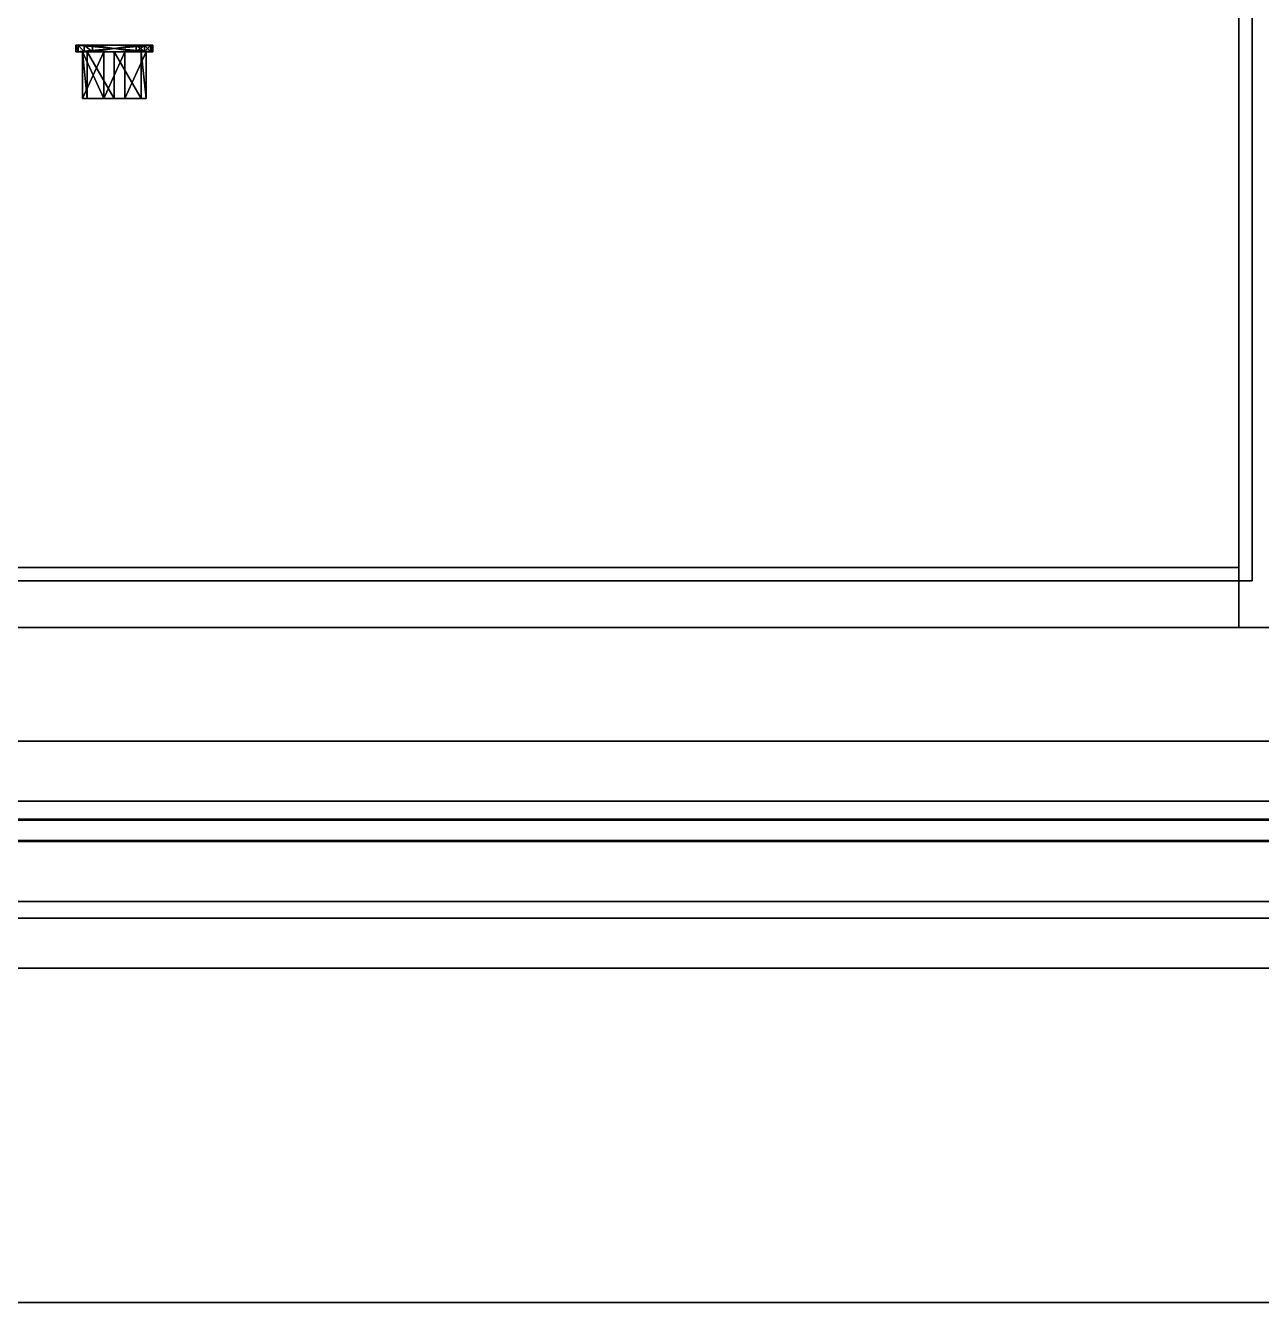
# Model space of a CAD drawing. Extents: x -100 to 4856, y -100 to 4830.
# Drawn here: x 2998.4 to 3368.3, y -100 to 282.1 of the extents above; entities that cross this region are included whole.
import ezdxf

# ---------------------------------------------------------------- set-up
doc = ezdxf.new("R2010")
doc.units = 0
for name, color, linetype in [('LAYER0', 7, 'CONTINUOUS'), ('LAYER1097', 7, 'CONTINUOUS'), ('LAYER1100', 7, 'CONTINUOUS'), ('LAYER1181', 7, 'CONTINUOUS'), ('LAYER1190', 7, 'CONTINUOUS'), ('LAYER25', 7, 'CONTINUOUS'), ('LAYER836', 7, 'CONTINUOUS'), ('LAYER842', 7, 'CONTINUOUS'), ('LAYER848', 7, 'CONTINUOUS'), ('LAYER853', 7, 'CONTINUOUS'), ('LAYER892', 7, 'CONTINUOUS'), ('LAYER898', 7, 'CONTINUOUS'), ('LAYER90', 7, 'CONTINUOUS'), ('LAYER903', 7, 'CONTINUOUS'), ('LAYER917', 7, 'CONTINUOUS'), ('LAYER923', 7, 'CONTINUOUS'), ('LAYER928', 7, 'CONTINUOUS'), ('LAYER942', 7, 'CONTINUOUS'), ('LAYER948', 7, 'CONTINUOUS'), ('LAYER953', 7, 'CONTINUOUS'), ('LAYER967', 7, 'CONTINUOUS'), ('LAYER973', 7, 'CONTINUOUS'), ('LAYER978', 7, 'CONTINUOUS')]:
    doc.layers.add(name, color=color, linetype=linetype)

msp = doc.modelspace()

# ---------------------------------------------------------------- linework, layer by layer
at = {"layer": 'LAYER0', "invisible_edges": 1}
for points in [[(4856, 4830, -5), (-100, -100, -5), (-100, 4830, -5), (4856, 4830, -5)], [(-100, -100, -5), (4856, 4830, -5), (4856, -100, -5), (-100, -100, -5)], [(4856, -100), (-100, 4830), (-100, -100), (4856, -100)], [(-100, 4830), (4856, -100), (4856, 4830), (-100, 4830)], [(4856, -100), (-100, -100, -5), (4856, -100, -5), (4856, -100)], [(-100, -100, -5), (4856, -100), (-100, -100), (-100, -100, -5)]]:
    msp.add_3dface(points, dxfattribs=at)
at = {"layer": 'LAYER1097', "invisible_edges": 1}
for points in [[(2640.5, 44.3, 2525), (3432.5, 44.3, 94), (2640.5, 44.3, 94), (2640.5, 44.3, 2525)], [(3432.5, 44.3, 94), (2640.5, 44.3, 2525), (3432.5, 44.3, 2525), (3432.5, 44.3, 94)], [(2640.5, 38.3, 94), (3432.5, 44.3, 94), (3432.5, 38.3, 94), (2640.5, 38.3, 94)], [(3432.5, 44.3, 94), (2640.5, 38.3, 94), (2640.5, 44.3, 94), (3432.5, 44.3, 94)], [(2640.5, 44.3, 2525), (3432.5, 38.3, 2525), (3432.5, 44.3, 2525), (2640.5, 44.3, 2525)], [(3432.5, 38.3, 2525), (2640.5, 44.3, 2525), (2640.5, 38.3, 2525), (3432.5, 38.3, 2525)], [(3432.5, 38.3, 2525), (2640.5, 38.3, 94), (3432.5, 38.3, 94), (3432.5, 38.3, 2525)], [(2640.5, 38.3, 94), (3432.5, 38.3, 2525), (2640.5, 38.3, 2525), (2640.5, 38.3, 94)]]:
    msp.add_3dface(points, dxfattribs=at)
at = {"layer": 'LAYER1100', "invisible_edges": 1}
for points in [[(2644.5, 38, 1249.5), (3428.5, 20, 1249.5), (2644.5, 20, 1249.5), (2644.5, 38, 1249.5)], [(3428.5, 20, 1249.5), (2644.5, 38, 1249.5), (3428.5, 38, 1249.5), (3428.5, 20, 1249.5)], [(3428.5, 38, 1369.5), (2644.5, 20, 1369.5), (3428.5, 20, 1369.5), (3428.5, 38, 1369.5)], [(2644.5, 20, 1369.5), (3428.5, 38, 1369.5), (2644.5, 38, 1369.5), (2644.5, 20, 1369.5)], [(2644.5, 38, 1249.5), (3428.5, 38, 1369.5), (3428.5, 38, 1249.5), (2644.5, 38, 1249.5)], [(3428.5, 38, 1369.5), (2644.5, 38, 1249.5), (2644.5, 38, 1369.5), (3428.5, 38, 1369.5)], [(2644.5, 20, 1369.5), (3428.5, 20, 1249.5), (3428.5, 20, 1369.5), (2644.5, 20, 1369.5)], [(3428.5, 20, 1249.5), (2644.5, 20, 1369.5), (2644.5, 20, 1249.5), (3428.5, 20, 1249.5)]]:
    msp.add_3dface(points, dxfattribs=at)
at = {"layer": 'LAYER1181', "invisible_edges": 1}
for points in [[(3428.5, 44.6, 1984), (2644.5, 520, 1984), (2644.5, 44.6, 1984), (3428.5, 44.6, 1984)], [(2644.5, 520, 1984), (3428.5, 44.6, 1984), (3428.5, 520, 1984), (2644.5, 520, 1984)], [(3428.5, 520, 1966), (2644.5, 44.6, 1966), (2644.5, 520, 1966), (3428.5, 520, 1966)], [(2644.5, 44.6, 1966), (3428.5, 520, 1966), (3428.5, 44.6, 1966), (2644.5, 44.6, 1966)], [(2644.5, 44.6, 1966), (3428.5, 44.6, 1984), (2644.5, 44.6, 1984), (2644.5, 44.6, 1966)], [(3428.5, 44.6, 1984), (2644.5, 44.6, 1966), (3428.5, 44.6, 1966), (3428.5, 44.6, 1984)]]:
    msp.add_3dface(points, dxfattribs=at)
at = {"layer": 'LAYER1190'}
for points in [[(3036.5, 276.29, 1995), (3013.5, 276.29, 1979), (3013.5, 276.29, 1995), (3036.5, 276.29, 1995)], [(3036.5, 276.29, 1979), (3013.5, 276.29, 1979), (3036.5, 276.29, 1995), (3036.5, 276.29, 1979)], [(3013.5, 276.29, 1995), (3036.5, 274.3, 1995), (3036.5, 276.29, 1995), (3013.5, 276.29, 1995)], [(3013.5, 274.3, 1995), (3036.5, 274.3, 1995), (3013.5, 276.29, 1995), (3013.5, 274.3, 1995)], [(3013.5, 276.29, 1979), (3013.5, 274.3, 1995), (3013.5, 276.29, 1995), (3013.5, 276.29, 1979)], [(3013.5, 274.3, 1979), (3013.5, 274.3, 1995), (3013.5, 276.29, 1979), (3013.5, 274.3, 1979)], [(3013.5, 276.29, 1979), (3036.5, 276.29, 1995), (3036.5, 276.29, 1979), (3013.5, 276.29, 1979)], [(3013.5, 276.29, 1995), (3036.5, 276.29, 1995), (3013.5, 276.29, 1979), (3013.5, 276.29, 1995)], [(3013.5, 274.3, 1995), (3013.5, 276.29, 1979), (3013.5, 274.3, 1979), (3013.5, 274.3, 1995)], [(3013.5, 276.29, 1995), (3013.5, 276.29, 1979), (3013.5, 274.3, 1995), (3013.5, 276.29, 1995)], [(3036.5, 276.29, 1995), (3013.5, 274.3, 1995), (3013.5, 276.29, 1995), (3036.5, 276.29, 1995)], [(3036.5, 274.3, 1995), (3013.5, 274.3, 1995), (3036.5, 276.29, 1995), (3036.5, 274.3, 1995)], [(3014.17, 274.3, 1976.5), (3013.5, 276.29, 1979), (3014.17, 276.29, 1976.5), (3014.17, 274.3, 1976.5)], [(3013.5, 274.3, 1979), (3013.5, 276.29, 1979), (3014.17, 274.3, 1976.5), (3013.5, 274.3, 1979)], [(3013.5, 276.29, 1979), (3035.83, 276.29, 1976.5), (3014.17, 276.29, 1976.5), (3013.5, 276.29, 1979)], [(3036.5, 276.29, 1979), (3035.83, 276.29, 1976.5), (3013.5, 276.29, 1979), (3036.5, 276.29, 1979)], [(3014.17, 276.29, 1976.5), (3036.5, 276.29, 1979), (3013.5, 276.29, 1979), (3014.17, 276.29, 1976.5)], [(3013.5, 276.29, 1979), (3014.17, 274.3, 1976.5), (3014.17, 276.29, 1976.5), (3013.5, 276.29, 1979)], [(3013.5, 274.3, 1979), (3014.17, 274.3, 1976.5), (3013.5, 276.29, 1979), (3013.5, 274.3, 1979)], [(3016, 274.3, 1974.67), (3014.17, 276.29, 1976.5), (3016, 276.29, 1974.67), (3016, 274.3, 1974.67)], [(3014.17, 274.3, 1976.5), (3014.17, 276.29, 1976.5), (3016, 274.3, 1974.67), (3014.17, 274.3, 1976.5)], [(3014.17, 276.29, 1976.5), (3035.83, 276.29, 1976.5), (3016, 276.29, 1974.67), (3014.17, 276.29, 1976.5)], [(3035.83, 276.29, 1976.5), (3036.5, 276.29, 1979), (3014.17, 276.29, 1976.5), (3035.83, 276.29, 1976.5)], [(3016, 276.29, 1974.67), (3035.83, 276.29, 1976.5), (3014.17, 276.29, 1976.5), (3016, 276.29, 1974.67)], [(3014.17, 276.29, 1976.5), (3016, 274.3, 1974.67), (3016, 276.29, 1974.67), (3014.17, 276.29, 1976.5)], [(3014.17, 274.3, 1976.5), (3016, 274.3, 1974.67), (3014.17, 276.29, 1976.5), (3014.17, 274.3, 1976.5)], [(3018.5, 274.3, 1974), (3016, 276.29, 1974.67), (3018.5, 276.29, 1974), (3018.5, 274.3, 1974)], [(3016, 274.3, 1974.67), (3016, 276.29, 1974.67), (3018.5, 274.3, 1974), (3016, 274.3, 1974.67)], [(3016, 276.29, 1974.67), (3035.83, 276.29, 1976.5), (3034, 276.29, 1974.67), (3016, 276.29, 1974.67)], [(3016, 276.29, 1974.67), (3034, 276.29, 1974.67), (3018.5, 276.29, 1974), (3016, 276.29, 1974.67)], [(3034, 276.29, 1974.67), (3035.83, 276.29, 1976.5), (3016, 276.29, 1974.67), (3034, 276.29, 1974.67)], [(3018.5, 276.29, 1974), (3034, 276.29, 1974.67), (3016, 276.29, 1974.67), (3018.5, 276.29, 1974)], [(3016, 276.29, 1974.67), (3018.5, 274.3, 1974), (3018.5, 276.29, 1974), (3016, 276.29, 1974.67)], [(3016, 274.3, 1974.67), (3018.5, 274.3, 1974), (3016, 276.29, 1974.67), (3016, 274.3, 1974.67)], [(3031.5, 274.3, 1974), (3018.5, 276.29, 1974), (3018.5, 274.3, 1974), (3031.5, 274.3, 1974)], [(3031.5, 276.29, 1974), (3018.5, 276.29, 1974), (3031.5, 274.3, 1974), (3031.5, 276.29, 1974)], [(3031.5, 276.29, 1974), (3018.5, 274.3, 1974), (3018.5, 276.29, 1974), (3031.5, 276.29, 1974)], [(3031.5, 274.3, 1974), (3018.5, 274.3, 1974), (3031.5, 276.29, 1974), (3031.5, 274.3, 1974)], [(3018.5, 276.29, 1974), (3034, 276.29, 1974.67), (3031.5, 276.29, 1974), (3018.5, 276.29, 1974)], [(3031.5, 276.29, 1974), (3034, 276.29, 1974.67), (3018.5, 276.29, 1974), (3031.5, 276.29, 1974)], [(3022.08, 276.3, 1984.092), (3027.92, 276.3, 1995), (3027.92, 276.3, 1984.092), (3022.08, 276.3, 1984.092)], [(3022.08, 276.3, 1995), (3027.92, 276.3, 1995), (3022.08, 276.3, 1984.092), (3022.08, 276.3, 1995)], [(3031.5, 276.29, 1974), (3034, 274.3, 1974.67), (3031.5, 274.3, 1974), (3031.5, 276.29, 1974)], [(3034, 276.29, 1974.67), (3034, 274.3, 1974.67), (3031.5, 276.29, 1974), (3034, 276.29, 1974.67)], [(3034, 276.29, 1974.67), (3031.5, 274.3, 1974), (3031.5, 276.29, 1974), (3034, 276.29, 1974.67)], [(3034, 274.3, 1974.67), (3031.5, 274.3, 1974), (3034, 276.29, 1974.67), (3034, 274.3, 1974.67)], [(3034, 276.29, 1974.67), (3035.83, 274.3, 1976.5), (3034, 274.3, 1974.67), (3034, 276.29, 1974.67)], [(3035.83, 276.29, 1976.5), (3035.83, 274.3, 1976.5), (3034, 276.29, 1974.67), (3035.83, 276.29, 1976.5)], [(3035.83, 276.29, 1976.5), (3034, 274.3, 1974.67), (3034, 276.29, 1974.67), (3035.83, 276.29, 1976.5)], [(3035.83, 274.3, 1976.5), (3034, 274.3, 1974.67), (3035.83, 276.29, 1976.5), (3035.83, 274.3, 1976.5)], [(3035.83, 276.29, 1976.5), (3036.5, 274.3, 1979), (3035.83, 274.3, 1976.5), (3035.83, 276.29, 1976.5)], [(3036.5, 276.29, 1979), (3036.5, 274.3, 1979), (3035.83, 276.29, 1976.5), (3036.5, 276.29, 1979)], [(3036.5, 276.29, 1979), (3035.83, 274.3, 1976.5), (3035.83, 276.29, 1976.5), (3036.5, 276.29, 1979)], [(3036.5, 274.3, 1979), (3035.83, 274.3, 1976.5), (3036.5, 276.29, 1979), (3036.5, 274.3, 1979)], [(3036.5, 274.3, 1979), (3036.5, 276.29, 1995), (3036.5, 276.29, 1979), (3036.5, 274.3, 1979)], [(3036.5, 274.3, 1995), (3036.5, 276.29, 1995), (3036.5, 274.3, 1979), (3036.5, 274.3, 1995)], [(3036.5, 276.29, 1995), (3036.5, 274.3, 1979), (3036.5, 276.29, 1979), (3036.5, 276.29, 1995)], [(3036.5, 274.3, 1995), (3036.5, 274.3, 1979), (3036.5, 276.29, 1995), (3036.5, 274.3, 1995)], [(3036.5, 274.3, 1995), (3013.5, 274.3, 1979), (3013.5, 274.3, 1995), (3036.5, 274.3, 1995)], [(3036.5, 274.3, 1979), (3013.5, 274.3, 1979), (3036.5, 274.3, 1995), (3036.5, 274.3, 1979)], [(3036.5, 274.3, 1979), (3013.5, 274.3, 1995), (3013.5, 274.3, 1979), (3036.5, 274.3, 1979)], [(3036.5, 274.3, 1995), (3013.5, 274.3, 1995), (3036.5, 274.3, 1979), (3036.5, 274.3, 1995)], [(3035.83, 274.3, 1976.5), (3013.5, 274.3, 1979), (3014.17, 274.3, 1976.5), (3035.83, 274.3, 1976.5)], [(3036.5, 274.3, 1979), (3013.5, 274.3, 1979), (3035.83, 274.3, 1976.5), (3036.5, 274.3, 1979)], [(3014.17, 274.3, 1976.5), (3036.5, 274.3, 1979), (3013.5, 274.3, 1979), (3014.17, 274.3, 1976.5)], [(3034, 274.3, 1974.67), (3014.17, 274.3, 1976.5), (3016, 274.3, 1974.67), (3034, 274.3, 1974.67)], [(3035.83, 274.3, 1976.5), (3014.17, 274.3, 1976.5), (3034, 274.3, 1974.67), (3035.83, 274.3, 1976.5)], [(3035.83, 274.3, 1976.5), (3036.5, 274.3, 1979), (3014.17, 274.3, 1976.5), (3035.83, 274.3, 1976.5)], [(3016, 274.3, 1974.67), (3035.83, 274.3, 1976.5), (3014.17, 274.3, 1976.5), (3016, 274.3, 1974.67)], [(3016.917, 260.3, 1979.613), (3015.482, 274.3, 1988.569), (3016.917, 274.3, 1979.613), (3016.917, 260.3, 1979.613)], [(3015.482, 260.3, 1988.569), (3015.482, 274.3, 1988.569), (3016.917, 260.3, 1979.613), (3015.482, 260.3, 1988.569)], [(3015.482, 274.3, 1988.569), (3021.877, 260.3, 1995), (3021.877, 274.3, 1995), (3015.482, 274.3, 1988.569)], [(3015.482, 260.3, 1988.569), (3021.877, 260.3, 1995), (3015.482, 274.3, 1988.569), (3015.482, 260.3, 1988.569)], [(3015.482, 274.3, 1988.569), (3016.917, 260.3, 1979.613), (3016.917, 274.3, 1979.613), (3015.482, 274.3, 1988.569)], [(3015.482, 260.3, 1988.569), (3016.917, 260.3, 1979.613), (3015.482, 274.3, 1988.569), (3015.482, 260.3, 1988.569)], [(3021.877, 274.3, 1995), (3015.482, 260.3, 1988.569), (3015.482, 274.3, 1988.569), (3021.877, 274.3, 1995)], [(3021.877, 260.3, 1995), (3015.482, 260.3, 1988.569), (3021.877, 274.3, 1995), (3021.877, 260.3, 1995)], [(3031.5, 274.3, 1974), (3016, 274.3, 1974.67), (3018.5, 274.3, 1974), (3031.5, 274.3, 1974)], [(3034, 274.3, 1974.67), (3016, 274.3, 1974.67), (3031.5, 274.3, 1974), (3034, 274.3, 1974.67)], [(3034, 274.3, 1974.67), (3035.83, 274.3, 1976.5), (3016, 274.3, 1974.67), (3034, 274.3, 1974.67)], [(3018.5, 274.3, 1974), (3034, 274.3, 1974.67), (3016, 274.3, 1974.67), (3018.5, 274.3, 1974)], [(3025, 260.3, 1975.5), (3016.917, 274.3, 1979.613), (3025, 274.3, 1975.5), (3025, 260.3, 1975.5)], [(3016.917, 260.3, 1979.613), (3016.917, 274.3, 1979.613), (3025, 260.3, 1975.5), (3016.917, 260.3, 1979.613)], [(3016.917, 274.3, 1979.613), (3025, 260.3, 1975.5), (3025, 274.3, 1975.5), (3016.917, 274.3, 1979.613)], [(3016.917, 260.3, 1979.613), (3025, 260.3, 1975.5), (3016.917, 274.3, 1979.613), (3016.917, 260.3, 1979.613)], [(3031.5, 274.3, 1974), (3034, 274.3, 1974.67), (3018.5, 274.3, 1974), (3031.5, 274.3, 1974)], [(3021.877, 260.3, 1995), (3028.123, 274.3, 1995), (3021.877, 274.3, 1995), (3021.877, 260.3, 1995)], [(3028.123, 260.3, 1995), (3028.123, 274.3, 1995), (3021.877, 260.3, 1995), (3028.123, 260.3, 1995)], [(3028.123, 274.3, 1995), (3021.877, 260.3, 1995), (3021.877, 274.3, 1995), (3028.123, 274.3, 1995)], [(3028.123, 260.3, 1995), (3021.877, 260.3, 1995), (3028.123, 274.3, 1995), (3028.123, 260.3, 1995)], [(3025, 274.3, 1975.5), (3033.083, 260.3, 1979.613), (3025, 260.3, 1975.5), (3025, 274.3, 1975.5)], [(3033.083, 274.3, 1979.613), (3033.083, 260.3, 1979.613), (3025, 274.3, 1975.5), (3033.083, 274.3, 1979.613)], [(3025, 274.3, 1975.5), (3033.083, 260.3, 1979.613), (3033.083, 274.3, 1979.613), (3025, 274.3, 1975.5)], [(3025, 260.3, 1975.5), (3033.083, 260.3, 1979.613), (3025, 274.3, 1975.5), (3025, 260.3, 1975.5)], [(3034.518, 274.3, 1988.569), (3028.123, 260.3, 1995), (3034.518, 260.3, 1988.569), (3034.518, 274.3, 1988.569)], [(3028.123, 274.3, 1995), (3028.123, 260.3, 1995), (3034.518, 274.3, 1988.569), (3028.123, 274.3, 1995)], [(3034.518, 274.3, 1988.569), (3028.123, 260.3, 1995), (3028.123, 274.3, 1995), (3034.518, 274.3, 1988.569)], [(3034.518, 260.3, 1988.569), (3028.123, 260.3, 1995), (3034.518, 274.3, 1988.569), (3034.518, 260.3, 1988.569)], [(3033.083, 274.3, 1979.613), (3034.518, 260.3, 1988.569), (3033.083, 260.3, 1979.613), (3033.083, 274.3, 1979.613)], [(3034.518, 274.3, 1988.569), (3034.518, 260.3, 1988.569), (3033.083, 274.3, 1979.613), (3034.518, 274.3, 1988.569)], [(3033.083, 274.3, 1979.613), (3034.518, 260.3, 1988.569), (3034.518, 274.3, 1988.569), (3033.083, 274.3, 1979.613)], [(3033.083, 260.3, 1979.613), (3034.518, 260.3, 1988.569), (3033.083, 274.3, 1979.613), (3033.083, 260.3, 1979.613)], [(3025, 260.3, 1995), (3015.482, 260.3, 1988.569), (3025, 260.3, 1988.5), (3025, 260.3, 1995)], [(3021.877, 260.3, 1995), (3015.482, 260.3, 1988.569), (3025, 260.3, 1995), (3021.877, 260.3, 1995)], [(3015.482, 260.3, 1988.569), (3016.917, 260.3, 1979.613), (3025, 260.3, 1988.5), (3015.482, 260.3, 1988.569)], [(3015.482, 260.3, 1988.569), (3016.917, 260.3, 1979.613), (3025, 260.3, 1988.5), (3015.482, 260.3, 1988.569)], [(3025, 260.3, 1995), (3015.482, 260.3, 1988.569), (3025, 260.3, 1988.5), (3025, 260.3, 1995)], [(3021.877, 260.3, 1995), (3015.482, 260.3, 1988.569), (3025, 260.3, 1995), (3021.877, 260.3, 1995)], [(3025, 260.3, 1982), (3016.917, 260.3, 1979.613), (3025, 260.3, 1975.5), (3025, 260.3, 1982)], [(3025, 260.3, 1988.5), (3016.917, 260.3, 1979.613), (3025, 260.3, 1982), (3025, 260.3, 1988.5)], [(3016.917, 260.3, 1979.613), (3025, 260.3, 1975.5), (3025, 260.3, 1982), (3016.917, 260.3, 1979.613)], [(3025, 260.3, 1988.5), (3016.917, 260.3, 1979.613), (3025, 260.3, 1982), (3025, 260.3, 1988.5)], [(3033.083, 260.3, 1979.613), (3025, 260.3, 1982), (3025, 260.3, 1975.5), (3033.083, 260.3, 1979.613)], [(3034.518, 260.3, 1988.569), (3025, 260.3, 1982), (3033.083, 260.3, 1979.613), (3034.518, 260.3, 1988.569)], [(3025, 260.3, 1988.5), (3025, 260.3, 1982), (3034.518, 260.3, 1988.569), (3025, 260.3, 1988.5)], [(3028.123, 260.3, 1995), (3025, 260.3, 1988.5), (3034.518, 260.3, 1988.569), (3028.123, 260.3, 1995)], [(3025, 260.3, 1995), (3025, 260.3, 1988.5), (3028.123, 260.3, 1995), (3025, 260.3, 1995)], [(3033.083, 260.3, 1979.613), (3025, 260.3, 1975.5), (3025, 260.3, 1982), (3033.083, 260.3, 1979.613)], [(3025, 260.3, 1988.5), (3033.083, 260.3, 1979.613), (3025, 260.3, 1982), (3025, 260.3, 1988.5)], [(3034.518, 260.3, 1988.569), (3033.083, 260.3, 1979.613), (3025, 260.3, 1988.5), (3034.518, 260.3, 1988.569)], [(3025, 260.3, 1995), (3034.518, 260.3, 1988.569), (3025, 260.3, 1988.5), (3025, 260.3, 1995)], [(3028.123, 260.3, 1995), (3034.518, 260.3, 1988.569), (3025, 260.3, 1995), (3028.123, 260.3, 1995)]]:
    msp.add_3dface(points, dxfattribs=at)
at = {"layer": 'LAYER25', "invisible_edges": 1}
for points in [[(973, 0), (3596, -100), (873, -100), (973, 0)], [(3596, -100), (973, 0), (3496, 0), (3596, -100)], [(973, 0, 2594), (3496, 0), (973, 0), (973, 0, 2594)], [(3496, 0), (973, 0, 2594), (3496, 0, 2594), (3496, 0)], [(3596, -100, 2594), (873, -100), (3596, -100), (3596, -100, 2594)], [(873, -100), (3596, -100, 2594), (873, -100, 2594), (873, -100)]]:
    msp.add_3dface(points, dxfattribs=at)
at = {"layer": 'LAYER836', "invisible_edges": 1}
for points in [[(3428.5, 44.6, 866), (2644.5, 520, 866), (2644.5, 44.6, 866), (3428.5, 44.6, 866)], [(2644.5, 520, 866), (3428.5, 44.6, 866), (3428.5, 520, 866), (2644.5, 520, 866)], [(3428.5, 520, 848), (2644.5, 44.6, 848), (2644.5, 520, 848), (3428.5, 520, 848)], [(2644.5, 44.6, 848), (3428.5, 520, 848), (3428.5, 44.6, 848), (2644.5, 44.6, 848)], [(2644.5, 44.6, 848), (3428.5, 44.6, 866), (2644.5, 44.6, 866), (2644.5, 44.6, 848)], [(3428.5, 44.6, 866), (2644.5, 44.6, 848), (3428.5, 44.6, 848), (3428.5, 44.6, 866)]]:
    msp.add_3dface(points, dxfattribs=at)
at = {"layer": 'LAYER842', "invisible_edges": 1}
for points in [[(2644.5, 20, 80), (3428.5, 580, 80), (3428.5, 20, 80), (2644.5, 20, 80)], [(3428.5, 580, 80), (2644.5, 20, 80), (2644.5, 580, 80), (3428.5, 580, 80)], [(2644.5, 580, 98), (3428.5, 20, 98), (3428.5, 580, 98), (2644.5, 580, 98)], [(3428.5, 20, 98), (2644.5, 580, 98), (2644.5, 20, 98), (3428.5, 20, 98)], [(3428.5, 20, 98), (2644.5, 20, 80), (3428.5, 20, 80), (3428.5, 20, 98)], [(2644.5, 20, 80), (3428.5, 20, 98), (2644.5, 20, 98), (2644.5, 20, 80)]]:
    msp.add_3dface(points, dxfattribs=at)
at = {"layer": 'LAYER848', "invisible_edges": 1}
for points in [[(2644.5, 68), (3428.5, 50), (2644.5, 50), (2644.5, 68)], [(3428.5, 50), (2644.5, 68), (3428.5, 68), (3428.5, 50)], [(3428.5, 68, 80), (2644.5, 50, 80), (3428.5, 50, 80), (3428.5, 68, 80)], [(2644.5, 50, 80), (3428.5, 68, 80), (2644.5, 68, 80), (2644.5, 50, 80)], [(2644.5, 68), (3428.5, 68, 80), (3428.5, 68), (2644.5, 68)], [(3428.5, 68, 80), (2644.5, 68), (2644.5, 68, 80), (3428.5, 68, 80)], [(2644.5, 50, 80), (3428.5, 50), (3428.5, 50, 80), (2644.5, 50, 80)], [(3428.5, 50), (2644.5, 50, 80), (2644.5, 50), (3428.5, 50)]]:
    msp.add_3dface(points, dxfattribs=at)
at = {"layer": 'LAYER853', "invisible_edges": 1}
for points in [[(3428.5, 20, 2539), (2644.5, 580, 2539), (2644.5, 20, 2539), (3428.5, 20, 2539)], [(2644.5, 580, 2539), (3428.5, 20, 2539), (3428.5, 580, 2539), (2644.5, 580, 2539)], [(3428.5, 580, 2521), (2644.5, 20, 2521), (2644.5, 580, 2521), (3428.5, 580, 2521)], [(2644.5, 20, 2521), (3428.5, 580, 2521), (3428.5, 20, 2521), (2644.5, 20, 2521)], [(2644.5, 20, 2521), (3428.5, 20, 2539), (2644.5, 20, 2539), (2644.5, 20, 2521)], [(3428.5, 20, 2539), (2644.5, 20, 2521), (3428.5, 20, 2521), (3428.5, 20, 2539)]]:
    msp.add_3dface(points, dxfattribs=at)
at = {"layer": 'LAYER892', "invisible_edges": 1}
for points in [[(2711.5, 120, 108), (3361.5, 102, 108), (2711.5, 102, 108), (2711.5, 120, 108)], [(3361.5, 102, 108), (2711.5, 120, 108), (3361.5, 120, 108), (3361.5, 102, 108)], [(3361.5, 120, 237.75), (2711.5, 102, 237.75), (3361.5, 102, 237.75), (3361.5, 120, 237.75)], [(2711.5, 102, 237.75), (3361.5, 120, 237.75), (2711.5, 120, 237.75), (2711.5, 102, 237.75)], [(2711.5, 120, 108), (3361.5, 120, 237.75), (3361.5, 120, 108), (2711.5, 120, 108)], [(3361.5, 120, 237.75), (2711.5, 120, 108), (2711.5, 120, 237.75), (3361.5, 120, 237.75)], [(3361.5, 120, 237.75), (3361.5, 102, 108), (3361.5, 120, 108), (3361.5, 120, 237.75)], [(3361.5, 102, 108), (3361.5, 120, 237.75), (3361.5, 102, 237.75), (3361.5, 102, 108)], [(2711.5, 102, 237.75), (3361.5, 102, 108), (3361.5, 102, 237.75), (2711.5, 102, 237.75)], [(3361.5, 102, 108), (2711.5, 102, 237.75), (2711.5, 102, 108), (3361.5, 102, 108)]]:
    msp.add_3dface(points, dxfattribs=at)
at = {"layer": 'LAYER898', "invisible_edges": 1}
for points in [[(3361.5, 502, 237.75), (3361.5, 102, 108), (3361.5, 102, 237.75), (3361.5, 502, 237.75)], [(3361.5, 102, 108), (3361.5, 502, 237.75), (3361.5, 502, 108), (3361.5, 102, 108)], [(3379.5, 502, 108), (3361.5, 102, 108), (3361.5, 502, 108), (3379.5, 502, 108)], [(3361.5, 102, 108), (3379.5, 502, 108), (3379.5, 102, 108), (3361.5, 102, 108)], [(3379.5, 102, 237.75), (3361.5, 502, 237.75), (3361.5, 102, 237.75), (3379.5, 102, 237.75)], [(3361.5, 502, 237.75), (3379.5, 102, 237.75), (3379.5, 502, 237.75), (3361.5, 502, 237.75)], [(3379.5, 102, 237.75), (3361.5, 102, 108), (3379.5, 102, 108), (3379.5, 102, 237.75)], [(3361.5, 102, 108), (3379.5, 102, 237.75), (3361.5, 102, 237.75), (3361.5, 102, 108)]]:
    msp.add_3dface(points, dxfattribs=at)
at = {"layer": 'LAYER90'}
for points, invisible_edges in [([(973, 0), (988, 15), (3496, 0), (973, 0)], 3), ([(988, 15, 110), (973, 0, 110), (3496, 0, 110), (988, 15, 110)], 5), ([(3496, 0), (988, 15), (3481, 15), (3496, 0)], 5), ([(988, 15, 110), (3481, 15), (988, 15), (988, 15, 110)], 1), ([(3481, 15), (988, 15, 110), (3481, 15, 110), (3481, 15)], 1), ([(988, 15, 110), (3496, 0, 110), (3481, 15, 110), (988, 15, 110)], 3), ([(3496, 0, 110), (973, 0), (3496, 0), (3496, 0, 110)], 1), ([(973, 0), (3496, 0, 110), (973, 0, 110), (973, 0)], 1)]:
    msp.add_3dface(points, dxfattribs=dict(at, invisible_edges=invisible_edges))
at = {"layer": 'LAYER903', "invisible_edges": 1}
for points in [[(2707.5, 116, 121.5), (3365.5, 488, 121.5), (3365.5, 116, 121.5), (2707.5, 116, 121.5)], [(3365.5, 488, 121.5), (2707.5, 116, 121.5), (2707.5, 488, 121.5), (3365.5, 488, 121.5)], [(2707.5, 488, 127.5), (3365.5, 116, 127.5), (3365.5, 488, 127.5), (2707.5, 488, 127.5)], [(3365.5, 116, 127.5), (2707.5, 488, 127.5), (2707.5, 116, 127.5), (3365.5, 116, 127.5)], [(3365.5, 116, 127.5), (3365.5, 488, 121.5), (3365.5, 488, 127.5), (3365.5, 116, 127.5)], [(3365.5, 488, 121.5), (3365.5, 116, 127.5), (3365.5, 116, 121.5), (3365.5, 488, 121.5)], [(3365.5, 116, 127.5), (2707.5, 116, 121.5), (3365.5, 116, 121.5), (3365.5, 116, 127.5)], [(2707.5, 116, 121.5), (3365.5, 116, 127.5), (2707.5, 116, 127.5), (2707.5, 116, 121.5)]]:
    msp.add_3dface(points, dxfattribs=at)
at = {"layer": 'LAYER917', "invisible_edges": 1}
for points in [[(2711.5, 120, 294.75), (3361.5, 102, 294.75), (2711.5, 102, 294.75), (2711.5, 120, 294.75)], [(3361.5, 102, 294.75), (2711.5, 120, 294.75), (3361.5, 120, 294.75), (3361.5, 102, 294.75)], [(3361.5, 120, 424.5), (2711.5, 102, 424.5), (3361.5, 102, 424.5), (3361.5, 120, 424.5)], [(2711.5, 102, 424.5), (3361.5, 120, 424.5), (2711.5, 120, 424.5), (2711.5, 102, 424.5)], [(2711.5, 120, 294.75), (3361.5, 120, 424.5), (3361.5, 120, 294.75), (2711.5, 120, 294.75)], [(3361.5, 120, 424.5), (2711.5, 120, 294.75), (2711.5, 120, 424.5), (3361.5, 120, 424.5)], [(3361.5, 120, 424.5), (3361.5, 102, 294.75), (3361.5, 120, 294.75), (3361.5, 120, 424.5)], [(3361.5, 102, 294.75), (3361.5, 120, 424.5), (3361.5, 102, 424.5), (3361.5, 102, 294.75)], [(2711.5, 102, 424.5), (3361.5, 102, 294.75), (3361.5, 102, 424.5), (2711.5, 102, 424.5)], [(3361.5, 102, 294.75), (2711.5, 102, 424.5), (2711.5, 102, 294.75), (3361.5, 102, 294.75)]]:
    msp.add_3dface(points, dxfattribs=at)
at = {"layer": 'LAYER923', "invisible_edges": 1}
for points in [[(3361.5, 502, 424.5), (3361.5, 102, 294.75), (3361.5, 102, 424.5), (3361.5, 502, 424.5)], [(3361.5, 102, 294.75), (3361.5, 502, 424.5), (3361.5, 502, 294.75), (3361.5, 102, 294.75)], [(3379.5, 502, 294.75), (3361.5, 102, 294.75), (3361.5, 502, 294.75), (3379.5, 502, 294.75)], [(3361.5, 102, 294.75), (3379.5, 502, 294.75), (3379.5, 102, 294.75), (3361.5, 102, 294.75)], [(3379.5, 102, 424.5), (3361.5, 502, 424.5), (3361.5, 102, 424.5), (3379.5, 102, 424.5)], [(3361.5, 502, 424.5), (3379.5, 102, 424.5), (3379.5, 502, 424.5), (3361.5, 502, 424.5)], [(3379.5, 102, 424.5), (3361.5, 102, 294.75), (3379.5, 102, 294.75), (3379.5, 102, 424.5)], [(3361.5, 102, 294.75), (3379.5, 102, 424.5), (3361.5, 102, 424.5), (3361.5, 102, 294.75)]]:
    msp.add_3dface(points, dxfattribs=at)
at = {"layer": 'LAYER928', "invisible_edges": 1}
for points in [[(2707.5, 116, 308.25), (3365.5, 488, 308.25), (3365.5, 116, 308.25), (2707.5, 116, 308.25)], [(3365.5, 488, 308.25), (2707.5, 116, 308.25), (2707.5, 488, 308.25), (3365.5, 488, 308.25)], [(2707.5, 488, 314.25), (3365.5, 116, 314.25), (3365.5, 488, 314.25), (2707.5, 488, 314.25)], [(3365.5, 116, 314.25), (2707.5, 488, 314.25), (2707.5, 116, 314.25), (3365.5, 116, 314.25)], [(3365.5, 116, 314.25), (3365.5, 488, 308.25), (3365.5, 488, 314.25), (3365.5, 116, 314.25)], [(3365.5, 488, 308.25), (3365.5, 116, 314.25), (3365.5, 116, 308.25), (3365.5, 488, 308.25)], [(3365.5, 116, 314.25), (2707.5, 116, 308.25), (3365.5, 116, 308.25), (3365.5, 116, 314.25)], [(2707.5, 116, 308.25), (3365.5, 116, 314.25), (2707.5, 116, 314.25), (2707.5, 116, 308.25)]]:
    msp.add_3dface(points, dxfattribs=at)
at = {"layer": 'LAYER942', "invisible_edges": 1}
for points in [[(2711.5, 120, 481.5), (3361.5, 102, 481.5), (2711.5, 102, 481.5), (2711.5, 120, 481.5)], [(3361.5, 102, 481.5), (2711.5, 120, 481.5), (3361.5, 120, 481.5), (3361.5, 102, 481.5)], [(3361.5, 120, 611.25), (2711.5, 102, 611.25), (3361.5, 102, 611.25), (3361.5, 120, 611.25)], [(2711.5, 102, 611.25), (3361.5, 120, 611.25), (2711.5, 120, 611.25), (2711.5, 102, 611.25)], [(2711.5, 120, 481.5), (3361.5, 120, 611.25), (3361.5, 120, 481.5), (2711.5, 120, 481.5)], [(3361.5, 120, 611.25), (2711.5, 120, 481.5), (2711.5, 120, 611.25), (3361.5, 120, 611.25)], [(3361.5, 120, 611.25), (3361.5, 102, 481.5), (3361.5, 120, 481.5), (3361.5, 120, 611.25)], [(3361.5, 102, 481.5), (3361.5, 120, 611.25), (3361.5, 102, 611.25), (3361.5, 102, 481.5)], [(2711.5, 102, 611.25), (3361.5, 102, 481.5), (3361.5, 102, 611.25), (2711.5, 102, 611.25)], [(3361.5, 102, 481.5), (2711.5, 102, 611.25), (2711.5, 102, 481.5), (3361.5, 102, 481.5)]]:
    msp.add_3dface(points, dxfattribs=at)
at = {"layer": 'LAYER948', "invisible_edges": 1}
for points in [[(3361.5, 502, 611.25), (3361.5, 102, 481.5), (3361.5, 102, 611.25), (3361.5, 502, 611.25)], [(3361.5, 102, 481.5), (3361.5, 502, 611.25), (3361.5, 502, 481.5), (3361.5, 102, 481.5)], [(3379.5, 502, 481.5), (3361.5, 102, 481.5), (3361.5, 502, 481.5), (3379.5, 502, 481.5)], [(3361.5, 102, 481.5), (3379.5, 502, 481.5), (3379.5, 102, 481.5), (3361.5, 102, 481.5)], [(3379.5, 102, 611.25), (3361.5, 502, 611.25), (3361.5, 102, 611.25), (3379.5, 102, 611.25)], [(3361.5, 502, 611.25), (3379.5, 102, 611.25), (3379.5, 502, 611.25), (3361.5, 502, 611.25)], [(3379.5, 102, 611.25), (3361.5, 102, 481.5), (3379.5, 102, 481.5), (3379.5, 102, 611.25)], [(3361.5, 102, 481.5), (3379.5, 102, 611.25), (3361.5, 102, 611.25), (3361.5, 102, 481.5)]]:
    msp.add_3dface(points, dxfattribs=at)
at = {"layer": 'LAYER953', "invisible_edges": 1}
for points in [[(2707.5, 116, 495), (3365.5, 488, 495), (3365.5, 116, 495), (2707.5, 116, 495)], [(3365.5, 488, 495), (2707.5, 116, 495), (2707.5, 488, 495), (3365.5, 488, 495)], [(2707.5, 488, 501), (3365.5, 116, 501), (3365.5, 488, 501), (2707.5, 488, 501)], [(3365.5, 116, 501), (2707.5, 488, 501), (2707.5, 116, 501), (3365.5, 116, 501)], [(3365.5, 116, 501), (3365.5, 488, 495), (3365.5, 488, 501), (3365.5, 116, 501)], [(3365.5, 488, 495), (3365.5, 116, 501), (3365.5, 116, 495), (3365.5, 488, 495)], [(3365.5, 116, 501), (2707.5, 116, 495), (3365.5, 116, 495), (3365.5, 116, 501)], [(2707.5, 116, 495), (3365.5, 116, 501), (2707.5, 116, 501), (2707.5, 116, 495)]]:
    msp.add_3dface(points, dxfattribs=at)
at = {"layer": 'LAYER967', "invisible_edges": 1}
for points in [[(2711.5, 120, 668.25), (3361.5, 102, 668.25), (2711.5, 102, 668.25), (2711.5, 120, 668.25)], [(3361.5, 102, 668.25), (2711.5, 120, 668.25), (3361.5, 120, 668.25), (3361.5, 102, 668.25)], [(3361.5, 120, 798), (2711.5, 102, 798), (3361.5, 102, 798), (3361.5, 120, 798)], [(2711.5, 102, 798), (3361.5, 120, 798), (2711.5, 120, 798), (2711.5, 102, 798)], [(2711.5, 120, 668.25), (3361.5, 120, 798), (3361.5, 120, 668.25), (2711.5, 120, 668.25)], [(3361.5, 120, 798), (2711.5, 120, 668.25), (2711.5, 120, 798), (3361.5, 120, 798)], [(3361.5, 120, 798), (3361.5, 102, 668.25), (3361.5, 120, 668.25), (3361.5, 120, 798)], [(3361.5, 102, 668.25), (3361.5, 120, 798), (3361.5, 102, 798), (3361.5, 102, 668.25)], [(2711.5, 102, 798), (3361.5, 102, 668.25), (3361.5, 102, 798), (2711.5, 102, 798)], [(3361.5, 102, 668.25), (2711.5, 102, 798), (2711.5, 102, 668.25), (3361.5, 102, 668.25)]]:
    msp.add_3dface(points, dxfattribs=at)
at = {"layer": 'LAYER973', "invisible_edges": 1}
for points in [[(3361.5, 502, 798), (3361.5, 102, 668.25), (3361.5, 102, 798), (3361.5, 502, 798)], [(3361.5, 102, 668.25), (3361.5, 502, 798), (3361.5, 502, 668.25), (3361.5, 102, 668.25)], [(3379.5, 502, 668.25), (3361.5, 102, 668.25), (3361.5, 502, 668.25), (3379.5, 502, 668.25)], [(3361.5, 102, 668.25), (3379.5, 502, 668.25), (3379.5, 102, 668.25), (3361.5, 102, 668.25)], [(3379.5, 102, 798), (3361.5, 502, 798), (3361.5, 102, 798), (3379.5, 102, 798)], [(3361.5, 502, 798), (3379.5, 102, 798), (3379.5, 502, 798), (3361.5, 502, 798)], [(3379.5, 102, 798), (3361.5, 102, 668.25), (3379.5, 102, 668.25), (3379.5, 102, 798)], [(3361.5, 102, 668.25), (3379.5, 102, 798), (3361.5, 102, 798), (3361.5, 102, 668.25)]]:
    msp.add_3dface(points, dxfattribs=at)
at = {"layer": 'LAYER978', "invisible_edges": 1}
for points in [[(2707.5, 116, 681.75), (3365.5, 488, 681.75), (3365.5, 116, 681.75), (2707.5, 116, 681.75)], [(3365.5, 488, 681.75), (2707.5, 116, 681.75), (2707.5, 488, 681.75), (3365.5, 488, 681.75)], [(2707.5, 488, 687.75), (3365.5, 116, 687.75), (3365.5, 488, 687.75), (2707.5, 488, 687.75)], [(3365.5, 116, 687.75), (2707.5, 488, 687.75), (2707.5, 116, 687.75), (3365.5, 116, 687.75)], [(3365.5, 116, 687.75), (3365.5, 488, 681.75), (3365.5, 488, 687.75), (3365.5, 116, 687.75)], [(3365.5, 488, 681.75), (3365.5, 116, 687.75), (3365.5, 116, 681.75), (3365.5, 488, 681.75)], [(3365.5, 116, 687.75), (2707.5, 116, 681.75), (3365.5, 116, 681.75), (3365.5, 116, 687.75)], [(2707.5, 116, 681.75), (3365.5, 116, 687.75), (2707.5, 116, 687.75), (2707.5, 116, 681.75)]]:
    msp.add_3dface(points, dxfattribs=at)

# ---------------------------------------------------------------- meshes
at = {"layer": 'LAYER25'}
mesh = msp.add_polymesh((2, 2), dxfattribs=at)
for k, corner in enumerate([(973, 0, 2594), (3496, 0, 2594), (873, -100, 2594), (3596, -100, 2594)]):
    mesh.set_mesh_vertex(divmod(k, 2), corner)

doc.saveas('drawing.dxf')
